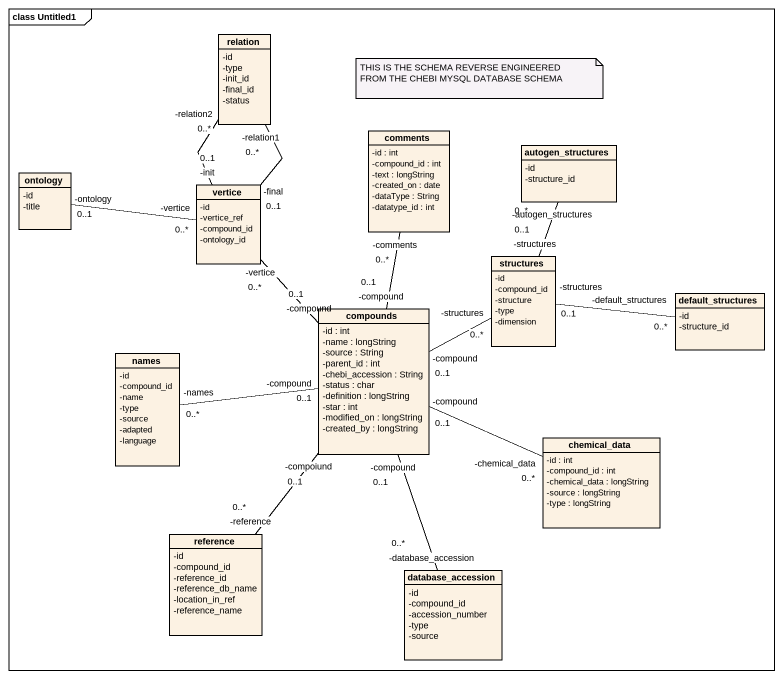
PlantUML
@startuml
mainframe class Untitled1
hide circle
hide empty members
skinparam classAttributeIconSize 0
class relation {
  -id
  -type
  -init_id
  -final_id
  -status
}
class comments {
  -id : int
  -compound_id : int
  -text : longString
  -created_on : date
  -dataType : String
  -datatype_id : int
}
class autogen_structures {
  -id
  -structure_id
}
class ontology {
  -id
  -title
}
class vertice {
  -id
  -vertice_ref
  -compound_id
  -ontology_id
}
class structures {
  -id
  -compound_id
  -structure
  -type
  -dimension
}
class default_structures {
  -id
  -structure_id
}
class compounds {
  -id : int
  -name : longString
  -source : String
  -parent_id : int
  -chebi_accession : String
  -status : char
  -definition : longString
  -star : int
  -modified_on : longString
  -created_by : longString
}
class names {
  -id
  -compound_id
  -name
  -type
  -source
  -adapted
  -language
}
class chemical_data {
  -id : int
  -compound_id : int
  -chemical_data : longString
  -source : longString
  -type : longString
}
class reference {
  -id
  -compound_id
  -reference_id
  -reference_db_name
  -location_in_ref
  -reference_name
}
class database_accession {
  -id
  -compound_id
  -accession_number
  -type
  -source
}
relation "-relation2\n0..*" -- "-init\n0..1" vertice
comments "-comments\n0..*" -- "-compound\n0..1" compounds
vertice "-final\n0..1" -up- "-relation1\n0..*" relation
vertice "-vertice\n0..*" -left- "-ontology\n0..1" ontology
vertice "-vertice\n0..*" -- "-compound\n0..1" compounds
structures "-structures\n0..1" -up- "-autogen_structures\n0..*" autogen_structures
structures "-structures\n0..*" -left- "-compound\n0..1" compounds
default_structures "-default_structures\n0..*" -left- "-structures\n0..1" structures
compounds "-compound\n0..1" -left- "-names\n0..*" names
compounds "-compoiund\n0..1" -- "-reference\n0..*" reference
chemical_data "-chemical_data\n0..*" -left- "-compound\n0..1" compounds
database_accession "-database_accession\n0..*" -up- "-compound\n0..1" compounds
note as N1
  THIS IS THE SCHEMA REVERSE ENGINEERED FROM THE CHEBI MYSQL DATABASE SCHEMA
end note
@enduml
